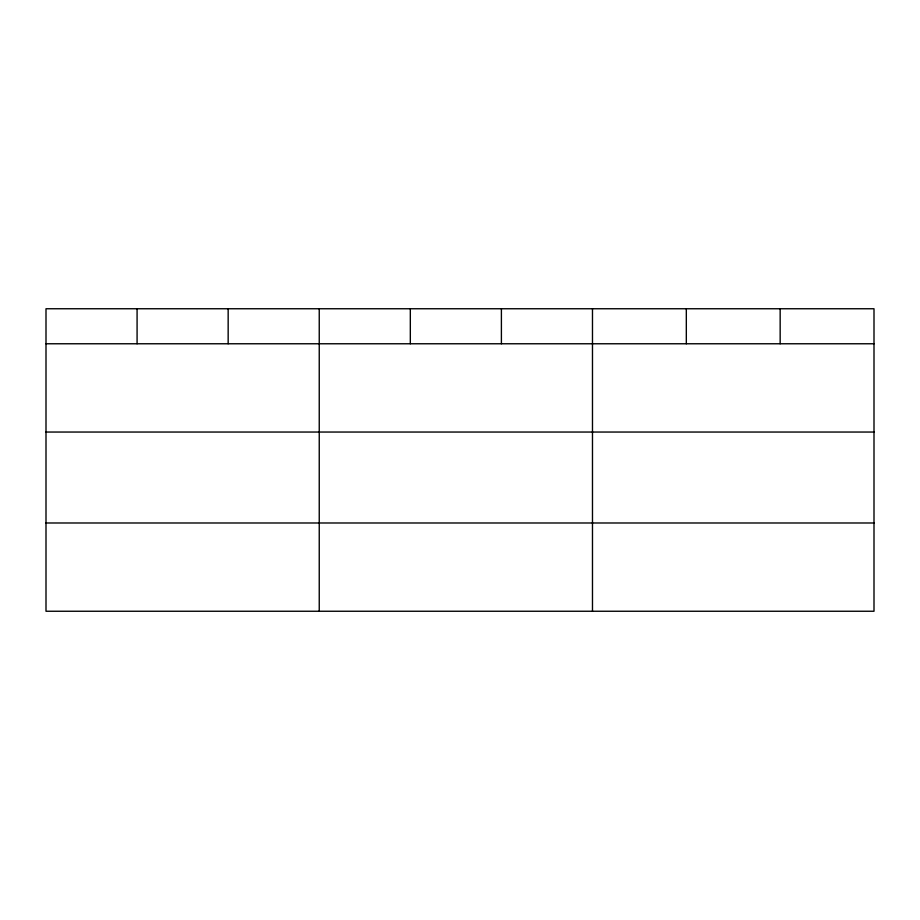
<?xml version="1.0" encoding="UTF-8"?>
<svg xmlns="http://www.w3.org/2000/svg" width="920" height="920" viewBox="0 0 920 920"><rect width="100%" height="100%" fill="white"/><g stroke="black" fill="none" stroke-linecap="round" stroke-linejoin="round"><path stroke-width="1.38" d="M874 432.043L874 308.752L46 308.752L46 611.248L874 611.248L874 432.043L46 432.043M46 343.769L874 343.769M46 522.985L874 522.985M780.16 308.752L780.16 343.769M686.32 308.752L686.32 343.769M592.48 308.752L592.48 611.248M501.4 308.752L501.4 343.769M410.32 308.752L410.32 343.769M319.24 308.752L319.24 611.248M228.16 308.752L228.16 343.769M137.08 308.752L137.08 343.769"/></g></svg>
